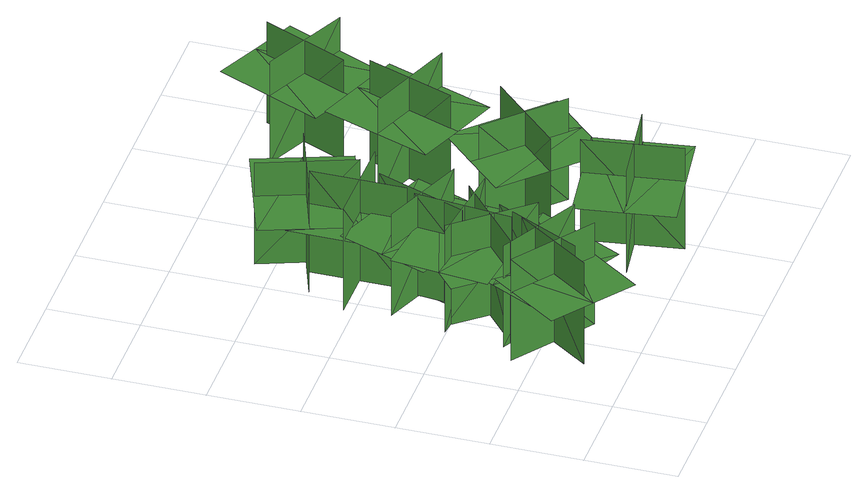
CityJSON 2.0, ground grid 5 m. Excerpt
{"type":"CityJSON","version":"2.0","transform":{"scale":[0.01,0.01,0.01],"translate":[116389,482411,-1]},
"CityObjects":{
"tree1":{"type":"SolitaryVegetationObject","geometry":[{"type":"MultiSurface","lod":"1","boundaries":[[[0,1,2]],[[0,2,3]],[[4,5,6]],[[4,6,7]],[[8,9,10]],[[8,10,11]],[[8,11,12]],[[8,12,13]]]}]},
"tree2":{"type":"SolitaryVegetationObject","geometry":[{"type":"MultiSurface","lod":"1","boundaries":[[[14,15,16]],[[14,16,17]],[[18,19,20]],[[18,20,21]],[[22,23,24]],[[22,24,25]],[[22,25,26]],[[22,26,27]]]}]},
"tree3":{"type":"SolitaryVegetationObject","geometry":[{"type":"MultiSurface","lod":"1","boundaries":[[[28,29,30]],[[28,30,31]],[[32,33,34]],[[32,34,35]],[[36,37,38]],[[36,38,39]],[[36,39,40]],[[36,40,41]]]}]},
"tree4":{"type":"SolitaryVegetationObject","geometry":[{"type":"MultiSurface","lod":"1","boundaries":[[[42,43,44]],[[42,44,45]],[[46,47,48]],[[46,48,49]],[[50,51,52]],[[50,52,53]],[[50,53,54]],[[50,54,55]]]}]},
"tree5":{"type":"SolitaryVegetationObject","geometry":[{"type":"MultiSurface","lod":"1","boundaries":[[[56,57,58]],[[56,58,59]],[[60,61,62]],[[60,62,63]],[[64,65,66]],[[64,66,67]],[[64,67,68]],[[64,68,69]]]}]},
"tree6":{"type":"SolitaryVegetationObject","geometry":[{"type":"MultiSurface","lod":"1","boundaries":[[[70,71,72]],[[70,72,73]],[[74,75,76]],[[74,76,77]],[[78,79,80]],[[78,80,81]],[[78,81,82]],[[78,82,83]]]}]},
"tree7":{"type":"SolitaryVegetationObject","geometry":[{"type":"MultiSurface","lod":"1","boundaries":[[[84,85,86]],[[84,86,87]],[[88,89,90]],[[88,90,91]],[[92,93,94]],[[92,94,95]],[[92,95,96]],[[92,96,97]]]}]},
"tree8":{"type":"SolitaryVegetationObject","geometry":[{"type":"MultiSurface","lod":"1","boundaries":[[[98,99,100]],[[98,100,101]],[[102,103,104]],[[102,104,105]],[[106,107,108]],[[106,108,109]],[[106,109,110]],[[106,110,111]]]}]},
"tree9":{"type":"SolitaryVegetationObject","geometry":[{"type":"MultiSurface","lod":"1","boundaries":[[[112,113,114]],[[112,114,115]],[[116,117,118]],[[116,118,119]],[[120,121,122]],[[120,122,123]],[[120,123,124]],[[120,124,125]]]}]},
"tree10":{"type":"SolitaryVegetationObject","geometry":[{"type":"MultiSurface","lod":"1","boundaries":[[[126,127,128]],[[126,128,129]],[[130,131,132]],[[130,132,133]],[[134,135,136]],[[134,136,137]],[[134,137,138]],[[134,138,139]]]}]},
"tree11":{"type":"SolitaryVegetationObject","geometry":[{"type":"MultiSurface","lod":"1","boundaries":[[[140,141,142]],[[140,142,143]],[[144,145,146]],[[144,146,147]],[[148,149,150]],[[148,150,151]],[[148,151,152]],[[148,152,153]]]}]}
},
"vertices":[
[680,303,80],[680,303,700],[246,615,700],[246,615,80],[322,252,80],[322,252,700],[624,670,700],[624,670,80],[276,187,499],[493,31,499],[868,551,499],[651,708,499],[434,864,499],[59,344,499],
[460,341,76],[460,341,696],[705,816,696],[705,816,76],[356,687,76],[356,687,696],[815,451,696],[815,451,76],[286,723,494],[163,485,494],[734,191,494],[856,429,494],[979,667,494],[408,961,494],
[388,660,91],[388,660,711],[797,1003,711],[797,1003,91],[426,1019,91],[426,1019,711],[757,624,711],[757,624,91],[375,1080,509],[170,908,509],[582,416,509],[787,588,509],[992,760,509],[580,1252,509],
[589,715,95],[589,715,715],[647,1246,715],[647,1246,95],[368,1001,95],[368,1001,715],[880,945,715],[880,945,95],[289,1009,513],[260,743,513],[898,674,513],[927,940,513],[956,1206,513],[318,1275,513],
[586,974,86],[586,974,707],[779,1473,707],[779,1473,86],[446,1307,86],[446,1307,707],[927,1122,707],[927,1122,86],[372,1336,505],[276,1086,505],[874,855,505],[971,1105,505],[1067,1354,505],[468,1585,505],
[968,1554,78],[968,1554,698],[433,1557,698],[433,1557,78],[706,1305,78],[706,1305,698],[709,1821,698],[709,1821,78],[705,1226,497],[973,1224,496],[977,1865,496],[710,1867,497],[442,1869,497],[438,1227,497],
[692,2107,81],[692,2107,701],[875,1605,701],[875,1605,81],[1016,1948,81],[1016,1948,701],[532,1772,701],[532,1772,81],[1091,1975,499],[1000,2227,499],[397,2008,499],[488,1756,499],[579,1505,499],[1182,1724,499],
[1433,54,94],[1433,54,714],[1357,583,714],[1357,583,94],[1148,276,94],[1148,276,714],[1658,349,714],[1658,349,94],[1069,265,513],[1107,0,513],[1742,91,513],[1704,356,513],[1666,621,513],[1031,530,513],
[1694,1111,91],[1694,1111,711],[1318,730,711],[1318,730,91],[1690,749,91],[1690,749,711],[1323,1112,711],[1323,1112,91],[1746,694,509],[1934,884,509],[1478,1335,509],[1290,1145,509],[1101,954,509],[1558,503,509],
[1389,1667,94],[1389,1667,714],[1889,1479,714],[1889,1479,94],[1721,1810,94],[1721,1810,714],[1539,1328,714],[1539,1328,94],[1749,1884,513],[1499,1979,513],[1272,1379,513],[1522,1284,513],[1773,1189,513],[1999,1790,513],
[1577,2294,79],[1577,2294,700],[2064,2073,700],[2064,2073,79],[1918,2414,79],[1918,2414,700],[1705,1945,700],[1705,1945,79],[1951,2486,498],[1707,2597,498],[1442,2013,498],[1685,1903,498],[1929,1792,498],[2195,2376,498]
]}
